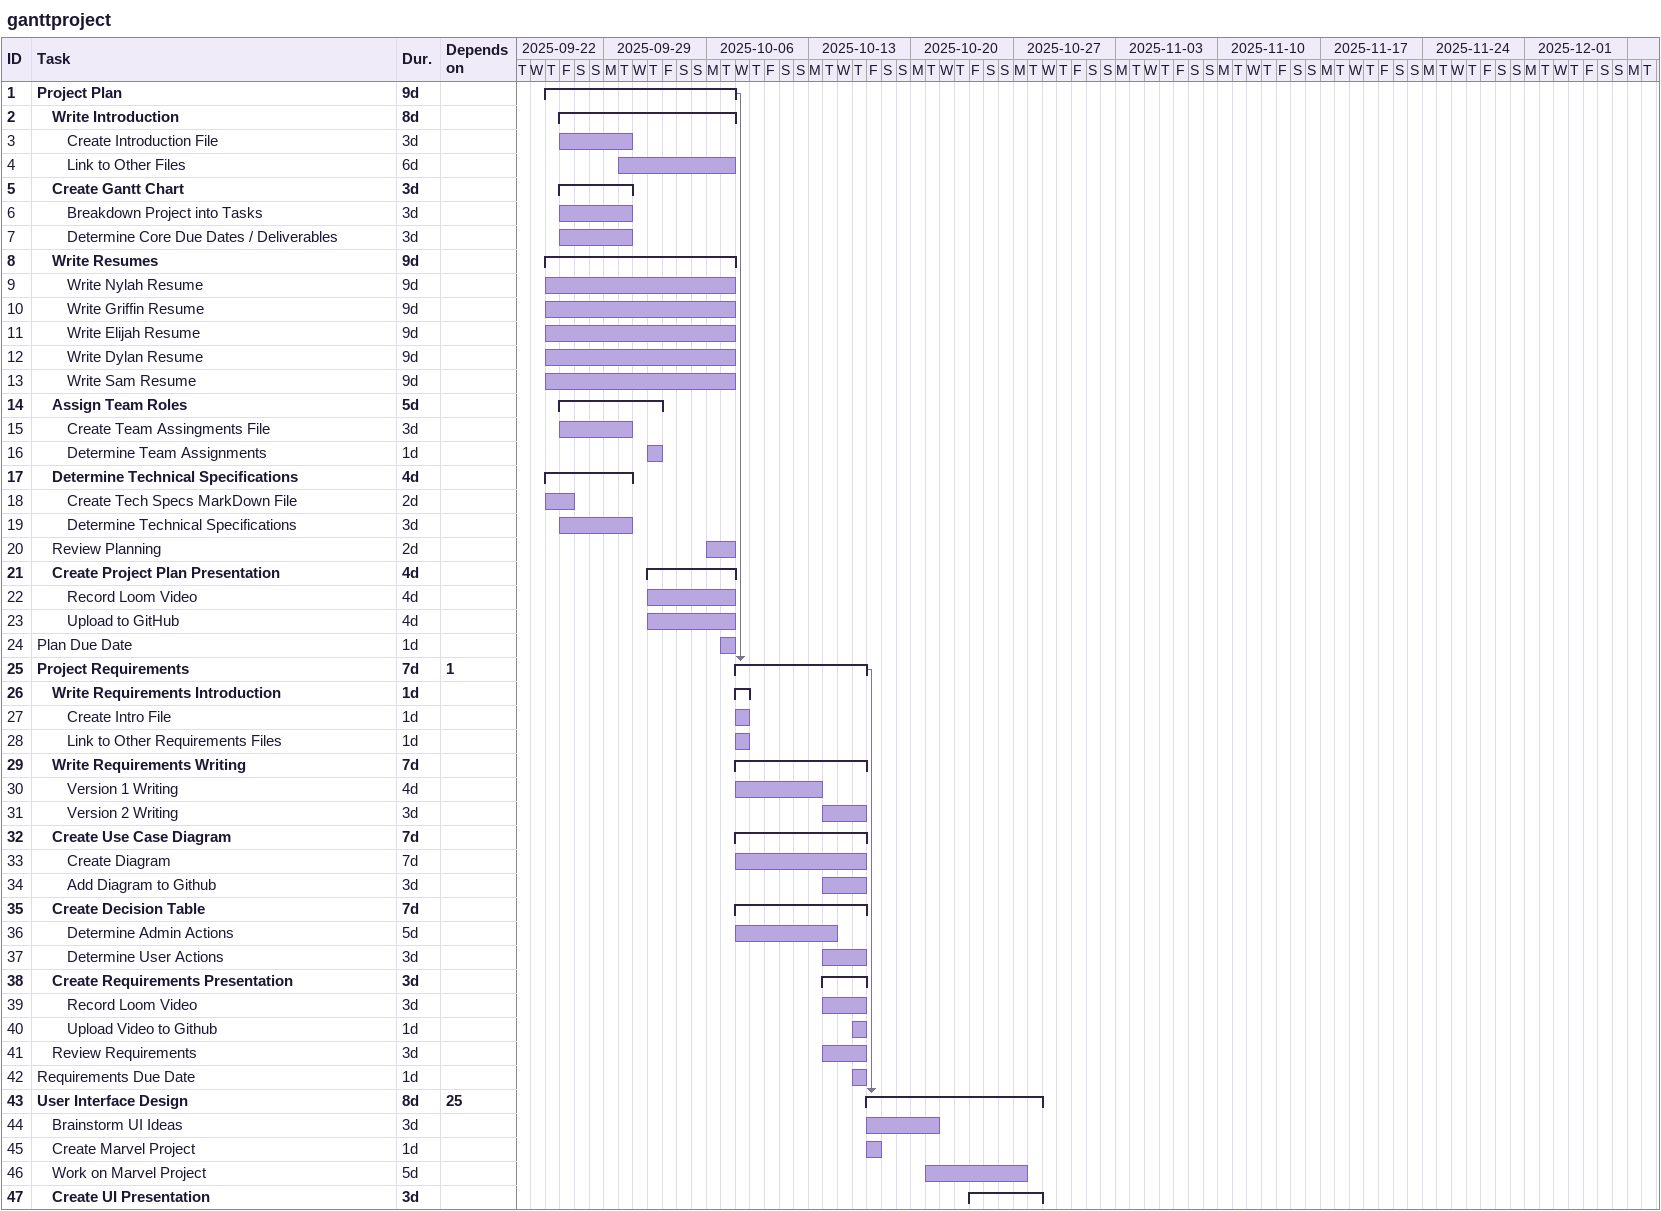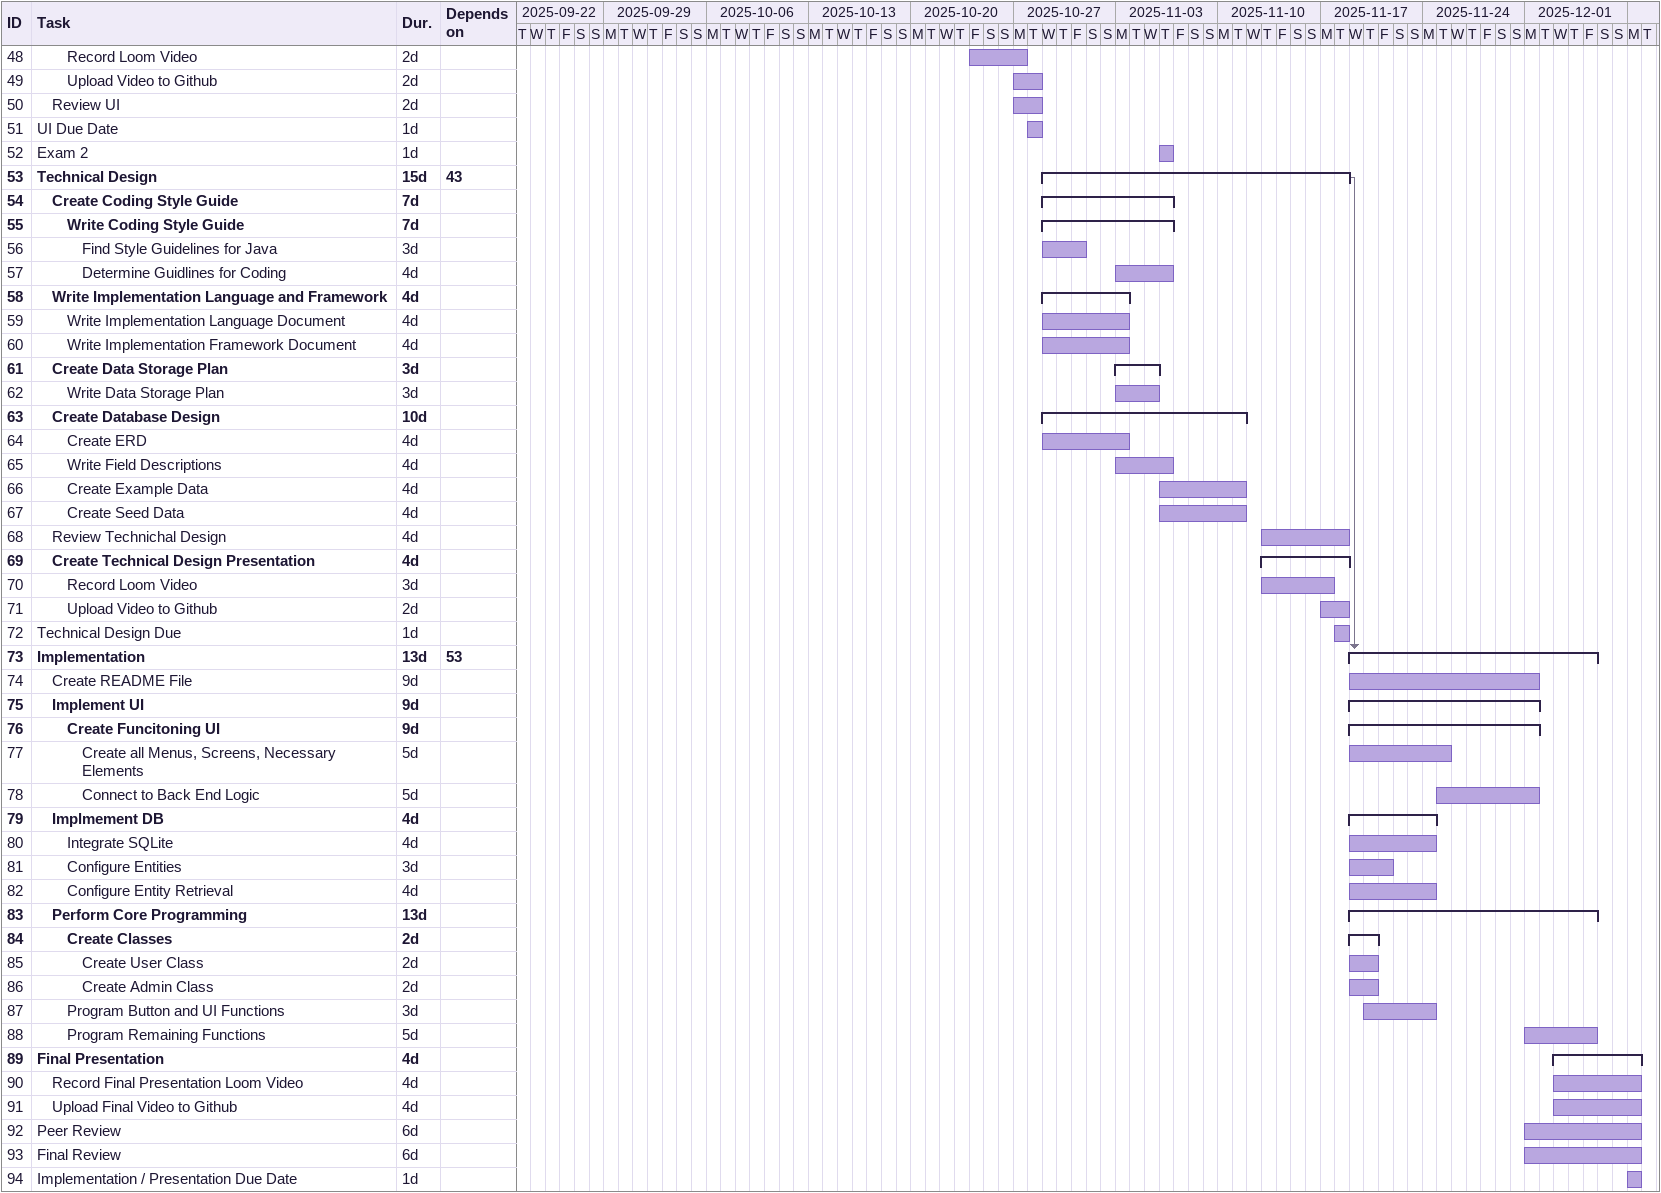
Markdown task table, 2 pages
ganttproject

| ID | Level | Task | Duration | Start | Finish | Predecessors |
|---|---|---|---|---|---|---|
| 1 | 1 | **Project Plan** | 9d | 2025-09-25 | 2025-10-07 |  |
| 2 | 2 | **Write Introduction** | 8d | 2025-09-26 | 2025-10-07 |  |
| 3 | 3 | Create Introduction File | 3d | 2025-09-26 | 2025-09-30 |  |
| 4 | 3 | Link to Other Files | 6d | 2025-09-30 | 2025-10-07 |  |
| 5 | 2 | **Create Gantt Chart** | 3d | 2025-09-26 | 2025-09-30 |  |
| 6 | 3 | Breakdown Project into Tasks | 3d | 2025-09-26 | 2025-09-30 |  |
| 7 | 3 | Determine Core Due Dates / Deliverables | 3d | 2025-09-26 | 2025-09-30 |  |
| 8 | 2 | **Write Resumes** | 9d | 2025-09-25 | 2025-10-07 |  |
| 9 | 3 | Write Nylah Resume | 9d | 2025-09-25 | 2025-10-07 |  |
| 10 | 3 | Write Griffin Resume | 9d | 2025-09-25 | 2025-10-07 |  |
| 11 | 3 | Write Elijah Resume | 9d | 2025-09-25 | 2025-10-07 |  |
| 12 | 3 | Write Dylan Resume | 9d | 2025-09-25 | 2025-10-07 |  |
| 13 | 3 | Write Sam Resume | 9d | 2025-09-25 | 2025-10-07 |  |
| 14 | 2 | **Assign Team Roles** | 5d | 2025-09-26 | 2025-10-02 |  |
| 15 | 3 | Create Team Assingments File | 3d | 2025-09-26 | 2025-09-30 |  |
| 16 | 3 | Determine Team Assignments | 1d | 2025-10-02 | 2025-10-02 |  |
| 17 | 2 | **Determine Technical Specifications** | 4d | 2025-09-25 | 2025-09-30 |  |
| 18 | 3 | Create Tech Specs MarkDown File | 2d | 2025-09-25 | 2025-09-26 |  |
| 19 | 3 | Determine Technical Specifications | 3d | 2025-09-26 | 2025-09-30 |  |
| 20 | 2 | Review Planning | 2d | 2025-10-06 | 2025-10-07 |  |
| 21 | 2 | **Create Project Plan Presentation** | 4d | 2025-10-02 | 2025-10-07 |  |
| 22 | 3 | Record Loom Video | 4d | 2025-10-02 | 2025-10-07 |  |
| 23 | 3 | Upload to GitHub | 4d | 2025-10-02 | 2025-10-07 |  |
| 24 | 1 | Plan Due Date | 1d | 2025-10-07 | 2025-10-07 |  |
| 25 | 1 | **Project Requirements** | 7d | 2025-10-08 | 2025-10-16 | 1 |
| 26 | 2 | **Write Requirements Introduction** | 1d | 2025-10-08 | 2025-10-08 |  |
| 27 | 3 | Create Intro File | 1d | 2025-10-08 | 2025-10-08 |  |
| 28 | 3 | Link to Other Requirements Files | 1d | 2025-10-08 | 2025-10-08 |  |
| 29 | 2 | **Write Requirements Writing** | 7d | 2025-10-08 | 2025-10-16 |  |
| 30 | 3 | Version 1 Writing | 4d | 2025-10-08 | 2025-10-13 |  |
| 31 | 3 | Version 2 Writing | 3d | 2025-10-14 | 2025-10-16 |  |
| 32 | 2 | **Create Use Case Diagram** | 7d | 2025-10-08 | 2025-10-16 |  |
| 33 | 3 | Create Diagram | 7d | 2025-10-08 | 2025-10-16 |  |
| 34 | 3 | Add Diagram to Github | 3d | 2025-10-14 | 2025-10-16 |  |
| 35 | 2 | **Create Decision Table** | 7d | 2025-10-08 | 2025-10-16 |  |
| 36 | 3 | Determine Admin Actions | 5d | 2025-10-08 | 2025-10-14 |  |
| 37 | 3 | Determine User Actions | 3d | 2025-10-14 | 2025-10-16 |  |
| 38 | 2 | **Create Requirements Presentation** | 3d | 2025-10-14 | 2025-10-16 |  |
| 39 | 3 | Record Loom Video | 3d | 2025-10-14 | 2025-10-16 |  |
| 40 | 3 | Upload Video to Github | 1d | 2025-10-16 | 2025-10-16 |  |
| 41 | 2 | Review Requirements | 3d | 2025-10-14 | 2025-10-16 |  |
| 42 | 1 | Requirements Due Date | 1d | 2025-10-16 | 2025-10-16 |  |
| 43 | 1 | **User Interface Design** | 8d | 2025-10-17 | 2025-10-28 | 25 |
| 44 | 2 | Brainstorm UI Ideas | 3d | 2025-10-17 | 2025-10-21 |  |
| 45 | 2 | Create Marvel Project | 1d | 2025-10-17 | 2025-10-17 |  |
| 46 | 2 | Work on Marvel Project | 5d | 2025-10-21 | 2025-10-27 |  |
| 47 | 2 | **Create UI Presentation** | 3d | 2025-10-24 | 2025-10-28 |  |
| 48 | 3 | Record Loom Video | 2d | 2025-10-24 | 2025-10-27 |  |
| 49 | 3 | Upload Video to Github | 2d | 2025-10-27 | 2025-10-28 |  |
| 50 | 2 | Review UI | 2d | 2025-10-27 | 2025-10-28 |  |
| 51 | 1 | UI Due Date | 1d | 2025-10-28 | 2025-10-28 |  |
| 52 | 1 | Exam 2 | 1d | 2025-11-06 | 2025-11-06 |  |
| 53 | 1 | **Technical Design** | 15d | 2025-10-29 | 2025-11-18 | 43 |
| 54 | 2 | **Create Coding Style Guide** | 7d | 2025-10-29 | 2025-11-06 |  |
| 55 | 3 | **Write Coding Style Guide** | 7d | 2025-10-29 | 2025-11-06 |  |
| 56 | 4 | Find Style Guidelines for Java | 3d | 2025-10-29 | 2025-10-31 |  |
| 57 | 4 | Determine Guidlines for Coding | 4d | 2025-11-03 | 2025-11-06 |  |
| 58 | 2 | **Write Implementation Language and Framework** | 4d | 2025-10-29 | 2025-11-03 |  |
| 59 | 3 | Write Implementation Language Document | 4d | 2025-10-29 | 2025-11-03 |  |
| 60 | 3 | Write Implementation Framework Document | 4d | 2025-10-29 | 2025-11-03 |  |
| 61 | 2 | **Create Data Storage Plan** | 3d | 2025-11-03 | 2025-11-05 |  |
| 62 | 3 | Write Data Storage Plan | 3d | 2025-11-03 | 2025-11-05 |  |
| 63 | 2 | **Create Database Design** | 10d | 2025-10-29 | 2025-11-11 |  |
| 64 | 3 | Create ERD | 4d | 2025-10-29 | 2025-11-03 |  |
| 65 | 3 | Write Field Descriptions | 4d | 2025-11-03 | 2025-11-06 |  |
| 66 | 3 | Create Example Data | 4d | 2025-11-06 | 2025-11-11 |  |
| 67 | 3 | Create Seed Data | 4d | 2025-11-06 | 2025-11-11 |  |
| 68 | 2 | Review Technichal Design | 4d | 2025-11-13 | 2025-11-18 |  |
| 69 | 2 | **Create Technical Design Presentation** | 4d | 2025-11-13 | 2025-11-18 |  |
| 70 | 3 | Record Loom Video | 3d | 2025-11-13 | 2025-11-17 |  |
| 71 | 3 | Upload Video to Github | 2d | 2025-11-17 | 2025-11-18 |  |
| 72 | 1 | Technical Design Due | 1d | 2025-11-18 | 2025-11-18 |  |
| 73 | 1 | **Implementation** | 13d | 2025-11-19 | 2025-12-05 | 53 |
| 74 | 2 | Create README File | 9d | 2025-11-19 | 2025-12-01 |  |
| 75 | 2 | **Implement UI** | 9d | 2025-11-19 | 2025-12-01 |  |
| 76 | 3 | **Create Funcitoning UI** | 9d | 2025-11-19 | 2025-12-01 |  |
| 77 | 4 | Create all Menus, Screens, Necessary Elements | 5d | 2025-11-19 | 2025-11-25 |  |
| 78 | 4 | Connect to Back End Logic | 5d | 2025-11-25 | 2025-12-01 |  |
| 79 | 2 | **Implmement DB** | 4d | 2025-11-19 | 2025-11-24 |  |
| 80 | 3 | Integrate SQLite | 4d | 2025-11-19 | 2025-11-24 |  |
| 81 | 3 | Configure Entities | 3d | 2025-11-19 | 2025-11-21 |  |
| 82 | 3 | Configure Entity Retrieval | 4d | 2025-11-19 | 2025-11-24 |  |
| 83 | 2 | **Perform Core Programming** | 13d | 2025-11-19 | 2025-12-05 |  |
| 84 | 3 | **Create Classes** | 2d | 2025-11-19 | 2025-11-20 |  |
| 85 | 4 | Create User Class | 2d | 2025-11-19 | 2025-11-20 |  |
| 86 | 4 | Create Admin Class | 2d | 2025-11-19 | 2025-11-20 |  |
| 87 | 3 | Program Button and UI Functions | 3d | 2025-11-20 | 2025-11-24 |  |
| 88 | 3 | Program Remaining Functions | 5d | 2025-12-01 | 2025-12-05 |  |
| 89 | 1 | **Final Presentation** | 4d | 2025-12-03 | 2025-12-08 |  |
| 90 | 2 | Record Final Presentation Loom Video | 4d | 2025-12-03 | 2025-12-08 |  |
| 91 | 2 | Upload Final Video to Github | 4d | 2025-12-03 | 2025-12-08 |  |
| 92 | 1 | Peer Review | 6d | 2025-12-01 | 2025-12-08 |  |
| 93 | 1 | Final Review | 6d | 2025-12-01 | 2025-12-08 |  |
| 94 | 1 | Implementation / Presentation Due Date | 1d | 2025-12-08 | 2025-12-08 |  |
